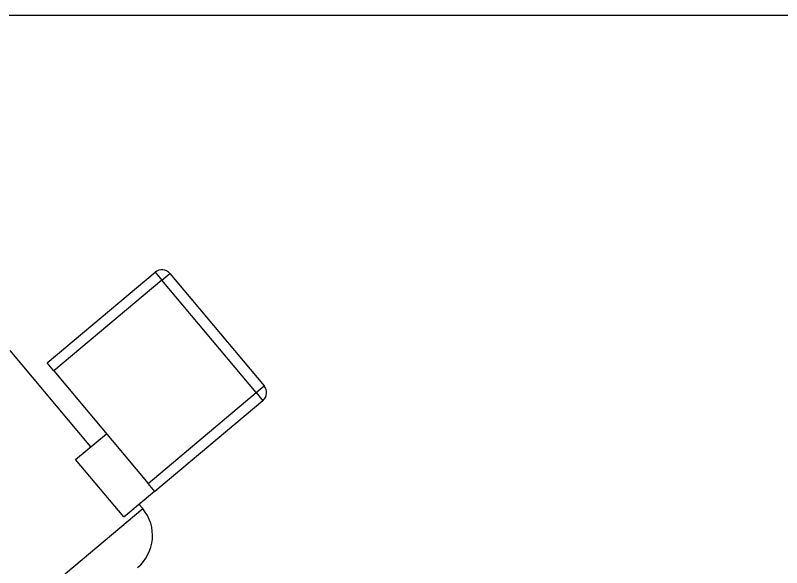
# Model space of a CAD drawing. Extents: x -681219 to -550379, y -242630 to -158199.
# Drawn here: x -638062 to -637378, y -178116 to -177623 of the extents above; entities that cross this region are included whole.
import ezdxf

# ---------------------------------------------------------------- set-up
doc = ezdxf.new("R2010")
doc.units = 0
doc.header["$LTSCALE"] = 1000
doc.layers.add('$TD_AUDIT_GENERATED_(2AE)', color=7, linetype='CONTINUOUS')
doc.layers.add('JX00004154', color=7, linetype='CONTINUOUS')

msp = doc.modelspace()

# ---------------------------------------------------------------- linework, layer by layer
at = {"layer": '$TD_AUDIT_GENERATED_(2AE)', "color": 7, "linetype": 'Continuous'}
msp.add_line((-636437.6186, -177622.7721), (-638948.5508, -177622.7721), dxfattribs=at)
at = {"layer": 'JX00004154', "color": 7, "linetype": 'Continuous'}
for p, q in [((-638033.7527, -177932.9041), (-637937.2567, -177851.9344)), ((-637937.2567, -177851.9344), (-637931.2455, -177859.0982)), ((-637931.2455, -177859.0982), (-638027.7415, -177940.0679)), ((-637931.2455, -177859.0982), (-637924.0817, -177853.087)), ((-637847.0893, -177959.3917), (-637931.2455, -177859.0982)), ((-637924.0817, -177853.087), (-637839.9255, -177953.3805)), ((-637994.5977, -178007.6475), (-638066.7586, -177921.6495)), ((-638027.7415, -177940.0679), (-638033.7527, -177932.9041)), ((-638027.7415, -177940.0679), (-637943.5853, -178040.3614)), ((-637847.0893, -177959.3917), (-637839.9255, -177953.3805)), ((-637943.5853, -178040.3614), (-637847.0893, -177959.3917)), ((-637847.0893, -177959.3917), (-637841.0782, -177966.5555)), ((-637841.0782, -177966.5555), (-637937.5742, -178047.5252)), ((-638008.2091, -178019.0688), (-637980.7709, -177996.0454)), ((-637965.3051, -178070.1998), (-638008.2091, -178019.0688)), ((-637937.5742, -178047.5252), (-637943.5853, -178040.3614)), ((-637965.3051, -178070.1998), (-637937.8669, -178047.1764)), ((-638120.2231, -178207.101), (-637948.2914, -178062.8332)), ((-637948.2914, -178062.8332), (-637951.6937, -178058.7785))]:
    msp.add_line(p, q, dxfattribs=at)
for centre, radius, start, end in [((-637931.2455, -177859.0982), 9.3517, 40, 130), ((-637847.0893, -177959.3917), 9.3517, 310, 40), ((-637976.9467, -178086.8778), 37.4068, 310, 40)]:
    msp.add_arc(centre, radius, start, end, dxfattribs=at)

doc.saveas('drawing.dxf')
